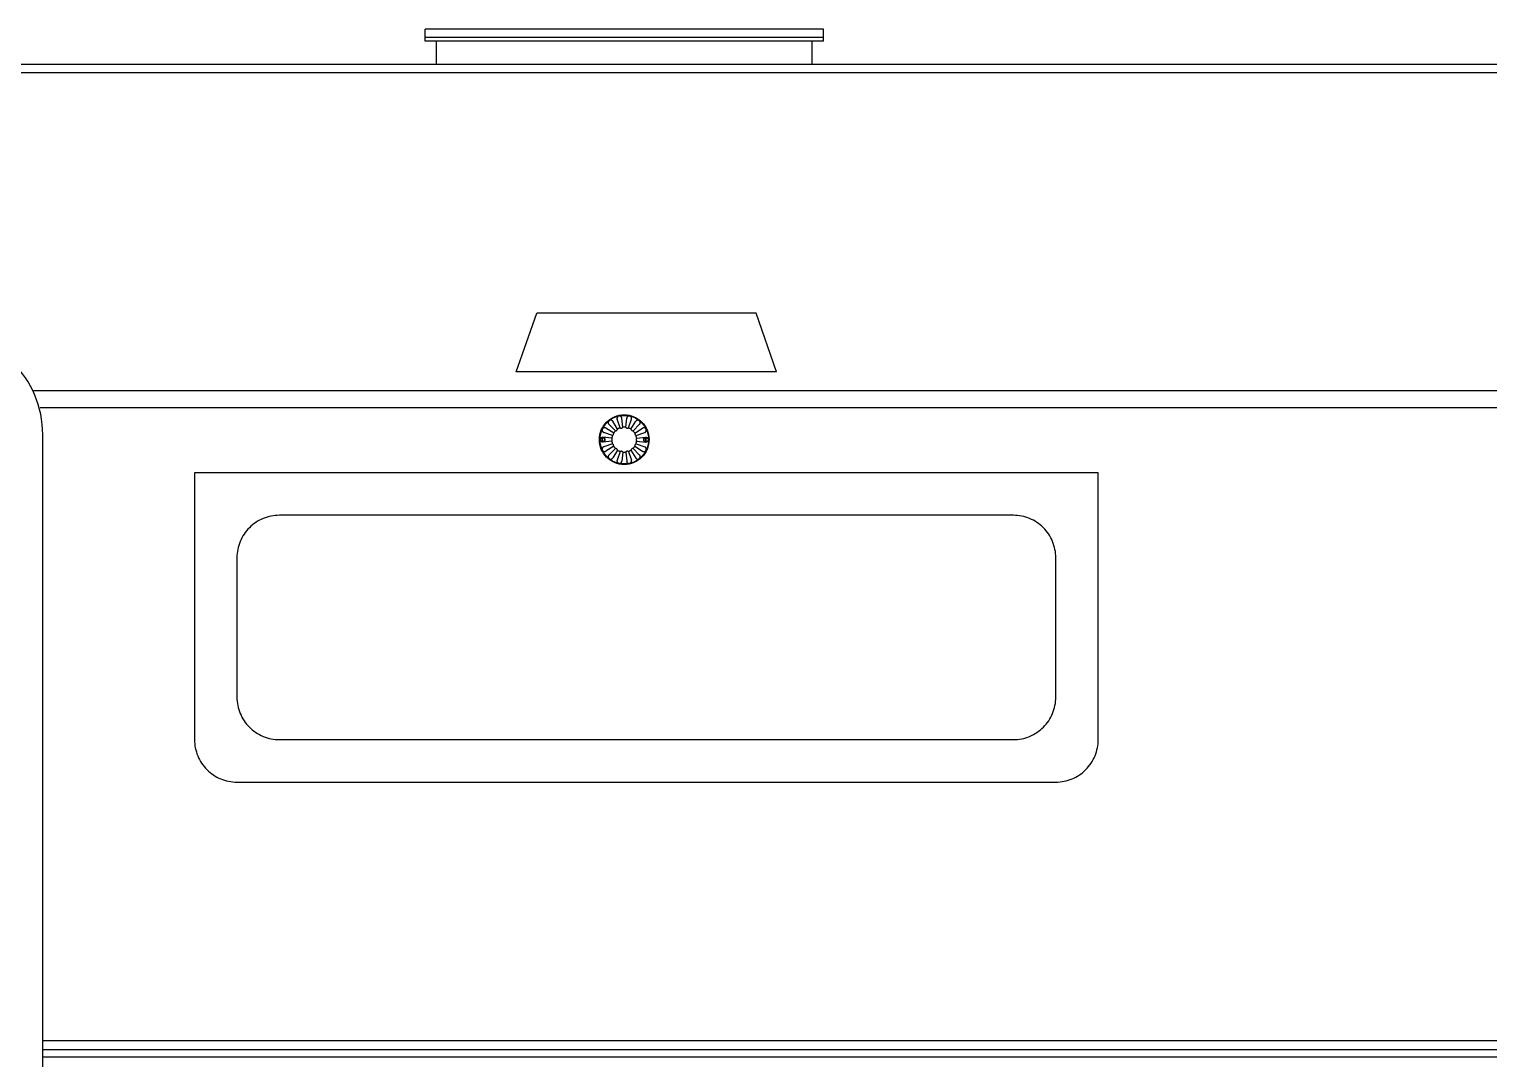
# Model space of a CAD drawing. Header units: millimetres. Extents: x 2167 to 3245, y -1353 to -1105.
# Drawn here: x 2393.1 to 2565.1, y -1226.5 to -1105.3 of the extents above; entities that cross this region are included whole.
import ezdxf

# ---------------------------------------------------------------- set-up
doc = ezdxf.new("R2010")
doc.units = ezdxf.units.MM
doc.linetypes.add('Amconstr', pattern=[9999, 9999, 0])
doc.layers.get('0').update_dxf_attribs({"linetype": 'Amconstr'})

msp = doc.modelspace()

# ---------------------------------------------------------------- linework, layer by layer
at = {"linetype": 'Continuous'}
for p, q in [((2486.67, -1105.28), (2439.76, -1105.28)), ((2439.76, -1106.7), (2439.76, -1105.28)), ((2486.67, -1106.7), (2486.67, -1105.28)), ((2486.67, -1106.26), (2439.76, -1106.26)), ((2486.67, -1106.7), (2439.76, -1106.7)), ((2441.08, -1109.38), (2441.08, -1106.7)), ((2485.35, -1109.38), (2485.35, -1106.7))]:
    msp.add_line(p, q, dxfattribs=at)
at = {"color": 2}
for p, q in [((2287.36, -1109.38), (2638.9, -1109.38)), ((2287.36, -1110.38), (2638.9, -1110.38)), ((2450.48, -1145.62), (2452.9, -1138.72)), ((2478.74, -1138.72), (2452.9, -1138.72)), ((2481.15, -1145.62), (2478.74, -1138.72)), ((2481.15, -1145.62), (2450.48, -1145.62)), ((2394.7, -1326.01), (2394.7, -1153.05))]:
    msp.add_line(p, q, dxfattribs=at)
for p, q in [((2393.51, -1147.83), (2691.35, -1147.83)), ((2394.4, -1149.83), (2691.94, -1149.83)), ((2462.18, -1152.58), (2461.41, -1151.81)), ((2462.43, -1152.38), (2461.85, -1151.46)), ((2462.73, -1152.23), (2462.37, -1151.21)), ((2463.05, -1152.16), (2462.93, -1151.08)), ((2463.38, -1152.16), (2463.51, -1151.08)), ((2463.7, -1152.24), (2464.06, -1151.21)), ((2464, -1152.38), (2464.58, -1151.46)), ((2464.25, -1152.58), (2465.02, -1151.81)), ((2460.62, -1153.86), (2460.62, -1153.38)), ((2460.66, -1153.86), (2460.66, -1153.38)), ((2461.75, -1153.46), (2460.67, -1153.34)), ((2461.75, -1153.78), (2460.67, -1153.9)), ((2461.83, -1153.13), (2460.8, -1152.77)), ((2461.97, -1152.84), (2461.05, -1152.26)), ((2464.46, -1152.84), (2465.38, -1152.27)), ((2464.6, -1153.14), (2465.63, -1152.78)), ((2464.67, -1153.46), (2465.76, -1153.34)), ((2464.67, -1153.79), (2465.76, -1153.91)), ((2465.76, -1153.87), (2465.76, -1153.38)), ((2465.81, -1153.87), (2465.81, -1153.38)), ((2461.83, -1154.11), (2460.8, -1154.47)), ((2461.97, -1154.4), (2461.04, -1154.98)), ((2462.17, -1154.66), (2461.4, -1155.43)), ((2462.43, -1154.86), (2461.85, -1155.78)), ((2462.73, -1155.01), (2462.37, -1156.04)), ((2463.05, -1155.08), (2462.92, -1156.16)), ((2463.38, -1155.08), (2463.5, -1156.16)), ((2463.7, -1155.01), (2464.05, -1156.04)), ((2464, -1154.87), (2464.57, -1155.79)), ((2464.25, -1154.66), (2465.02, -1155.44)), ((2464.46, -1154.4), (2465.38, -1154.98)), ((2464.6, -1154.11), (2465.63, -1154.47)), ((2394.7, -1224.37), (2690.94, -1224.37)), ((2394.7, -1225.45), (2690.94, -1225.45)), ((2394.7, -1226.3), (2690.94, -1226.3))]:
    msp.add_line(p, q)
for points in [[(2519.06, -1157.53), (2412.58, -1157.53), (2412.58, -1188.95, 0.414214), (2417.58, -1193.95), (2514.06, -1193.95, 0.414214), (2519.06, -1188.95)], [(2509.06, -1162.53), (2422.58, -1162.53, 0.414214), (2417.58, -1167.53), (2417.58, -1183.95, 0.414214), (2422.58, -1188.95), (2509.06, -1188.95, 0.414214), (2514.06, -1183.95), (2514.06, -1167.53, 0.414214)]]:
    msp.add_lwpolyline(points, format="xyb", close=True, dxfattribs=at)
for centre, radius in [((2463.21, -1153.62), 2.93), ((2463.21, -1153.62), 2.86), ((2460.64, -1153.62), 0.285), ((2460.64, -1153.62), 0.244), ((2465.79, -1153.63), 0.285), ((2465.79, -1153.63), 0.244)]:
    msp.add_circle(centre, radius)
msp.add_arc((2382.7, -1153.05), 12, 0, 90, dxfattribs=at)
for centre, radius, start, end in [((2460.9, -1152.5), 0.285, 57.8564, 250.5776), ((2461.61, -1151.61), 0.285, 32.1421, 224.8633), ((2462.64, -1151.11), 0.285, 6.4278, 199.149), ((2463.21, -1153.62), 1.47, 83.4347, 96.4278), ((2463.79, -1151.11), 0.285, 340.7135, 173.4347), ((2464.82, -1151.61), 0.285, 314.9992, 147.7204), ((2465.53, -1152.51), 0.285, 289.2849, 122.0061), ((2463.21, -1153.62), 1.47, 160.5776, 173.5706), ((2463.21, -1153.62), 1.47, 186.2919, 199.2849), ((2463.21, -1153.62), 1.47, 134.8633, 147.8564), ((2463.21, -1153.62), 1.47, 109.149, 122.1421), ((2463.21, -1153.62), 1.47, 57.7204, 70.7135), ((2463.21, -1153.62), 1.47, 32.0061, 44.9992), ((2463.21, -1153.62), 1.47, 6.2919, 19.2849), ((2463.21, -1153.62), 1.47, 340.5776, 353.5706), ((2460.89, -1154.74), 0.285, 109.2849, 302.0061), ((2461.61, -1155.63), 0.285, 134.9992, 327.7204), ((2463.21, -1153.62), 1.47, 212.0061, 224.9992), ((2463.21, -1153.62), 1.47, 237.7204, 250.7135), ((2463.21, -1153.62), 1.47, 263.4347, 276.4278), ((2463.21, -1153.62), 1.47, 289.149, 302.1421), ((2463.21, -1153.62), 1.47, 314.8633, 327.8564), ((2464.82, -1155.64), 0.285, 212.1421, 44.8633), ((2465.53, -1154.74), 0.285, 237.8564, 70.5776), ((2462.64, -1156.13), 0.285, 160.7135, 353.4347), ((2463.78, -1156.13), 0.285, 186.4278, 19.149)]:
    msp.add_arc(centre, radius, start, end)
for centre, major_axis in [((2462.8, -1151.82), (0.101, -0.436)), ((2463.63, -1151.82), (-0.098, -0.436)), ((2461.36, -1153.62), (0.447, 0.001)), ((2461.54, -1152.82), (0.403, -0.193)), ((2462.06, -1152.17), (0.28, -0.349)), ((2464.37, -1152.17), (-0.278, -0.35)), ((2464.88, -1152.82), (-0.402, -0.195)), ((2465.07, -1153.62), (-0.447, -0.001)), ((2461.54, -1154.43), (0.402, 0.195)), ((2462.06, -1155.07), (0.278, 0.35)), ((2462.8, -1155.43), (0.098, 0.436)), ((2463.62, -1155.43), (-0.101, 0.436)), ((2464.37, -1155.07), (-0.28, 0.349)), ((2464.88, -1154.43), (-0.403, 0.193))]:
    msp.add_ellipse(centre, major_axis=major_axis, ratio=0.761198, start_param=-0.501649, end_param=0.495735)

doc.saveas('drawing.dxf')
